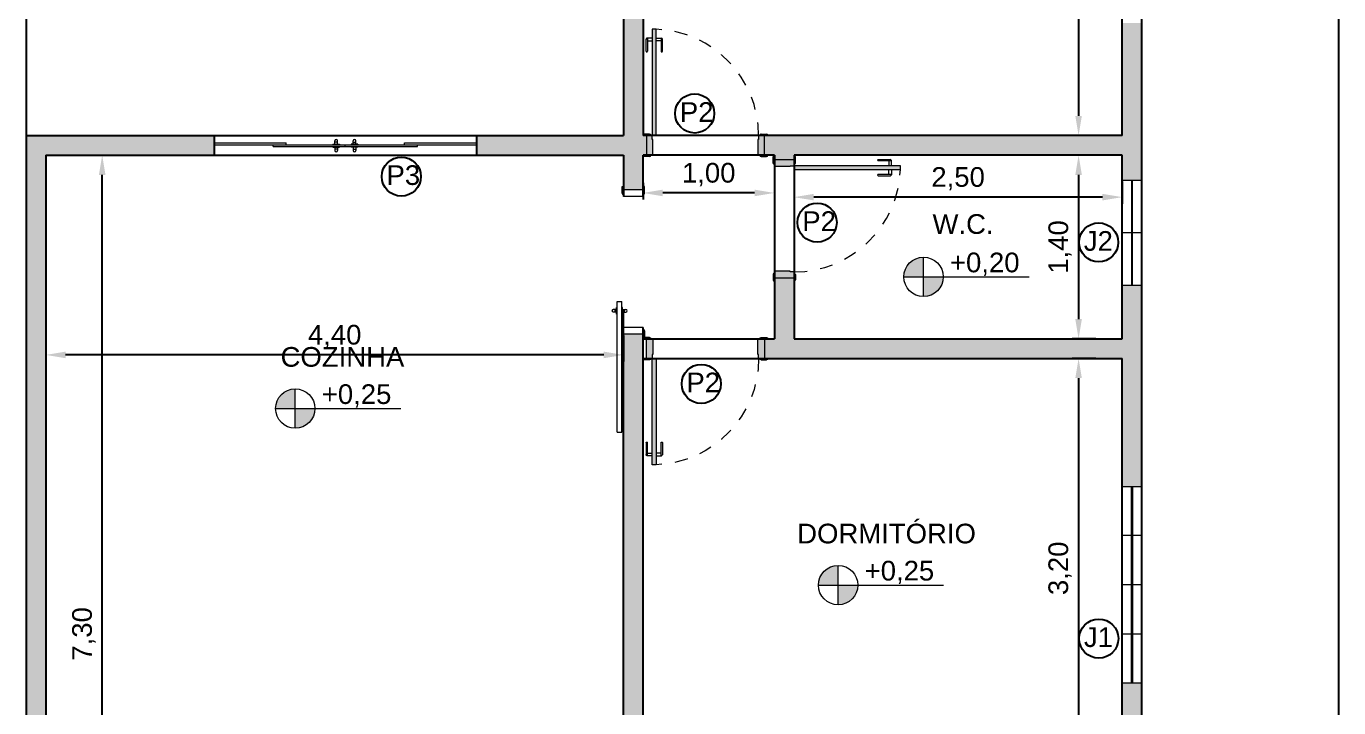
# Model space of a CAD drawing. Header units: inches. Extents: x 2 to 116, y 2 to 108.
# Drawn here: x 16.96 to 26.96, y 15.35 to 20.55 of the extents above; entities that cross this region are included whole.
import ezdxf

# ---------------------------------------------------------------- set-up
doc = ezdxf.new("R2010")
doc.units = ezdxf.units.IN
doc.header["$MEASUREMENT"] = 0
doc.linetypes.add('ACAD_ISO02W100', pattern=[15, 12, -3])
for name, color, linetype, lineweight in [('03.1 PAREDES', 250, 'Continuous', 25), ('04 ESQUADRIAS', 252, 'Continuous', 9), ('07.1 DETALHES', 251, 'Continuous', 9), ('09 LIMITE PISO', 254, 'Continuous', 13)]:
    doc.layers.add(name, color=color, linetype=linetype, lineweight=lineweight)
doc.layers.add('05 TEXTOS', color=251, linetype='Continuous')
doc.layers.add('15.1 HACHURA PAREDES', color=253, linetype='Continuous')
doc.layers.add('06 COTAS', color=7, linetype='Continuous', lineweight=9, true_color=0x96363a)
doc.styles.get("Standard").update_dxf_attribs({"font": 'arial.ttf'})
doc.styles.add('TEXTO 15MM', font='arial.ttf', dxfattribs={"height": 0.15})
doc.styles.add('TEXTO BASICO 015', font='arial.ttf', dxfattribs={"height": 0.15})
doc.dimstyles.new('COTA', dxfattribs={"dimtxt": 0.15, "dimasz": 0.15, "dimexe": 0.05, "dimexo": 0.2, "dimgap": 0.05, "dimtad": 1, "dimzin": 1, "dimtxsty": 'TEXTO BASICO 015', "dimcen": 2.5, "dimadec": 8, "dimazin": 0, "dimtfac": 1, "dimtmove": 0, "dimatfit": 3, "dimfxl": 1, "dimarcsym": 0})
doc.dimstyles.new('Cotas Internas', dxfattribs={"dimtxt": 0.15, "dimasz": 0.15, "dimexe": 0, "dimexo": 0, "dimgap": 0, "dimtad": 0, "dimtoh": 1, "dimzin": 1, "dimdsep": 46, "dimtxsty": 'Standard', "dimcen": 2.5, "dimse1": 1, "dimse2": 1, "dimsd1": 1, "dimsd2": 1, "dimclrd": 256, "dimclre": 256, "dimclrt": 256, "dimadec": 0, "dimazin": 0, "dimtfac": 1, "dimtix": 1, "dimtmove": 1, "dimatfit": 3, "dimfxl": 1, "dimlwe": -1, "dimarcsym": 0})

# ---------------------------------------------------------------- blocks, each defined once
blk = doc.blocks.new('PORTA 80 MADEIRA')
at = {"layer": '04 ESQUADRIAS'}
for p, q in [((-0.875, 0.01), (-0.915, 0.01)), ((-0.035, 0), (-0.05, 0)), ((-0.05, 0), (-0.05, -0.12)), ((-0.025, 0.01), (0.025, 0.01)), ((0, -0.15), (0, 0)), ((0.025, 0), (0, 0)), ((0.025, 0.01), (0.025, 0)), ((-0.925, 0), (-0.9, 0)), ((-0.9, 0), (-0.9, -0.15)), ((-0.85, 0), (-0.865, 0)), ((-0.85, -0.12), (-0.85, 0)), ((-0.925, -0.15), (-0.9, -0.15)), ((-0.875, -0.16), (-0.915, -0.16)), ((-0.865, -0.15), (-0.855, -0.15)), ((-0.855, -0.15), (-0.855, -0.12)), ((-0.855, -0.12), (-0.85, -0.12)), ((-0.045, -0.15), (-0.075, -0.15)), ((-0.075, -0.15), (-0.075, -0.96)), ((-0.05, -0.12), (-0.045, -0.12)), ((-0.045, -0.12), (-0.045, -0.15)), ((-0.045, -0.96), (-0.045, -0.15)), ((-0.045, -0.15), (-0.035, -0.15)), ((-0.025, -0.16), (0.025, -0.16)), ((0.025, -0.15), (0, -0.15)), ((0.025, -0.16), (0.025, -0.15)), ((-0.122, -0.792), (-0.122, -0.884)), ((-0.112, -0.892), (-0.112, -0.792)), ((-0.008, -0.892), (-0.008, -0.792)), ((0.002, -0.792), (0.002, -0.884)), ((-0.075, -0.892), (-0.115, -0.892)), ((-0.112, -0.872), (-0.075, -0.872)), ((-0.008, -0.872), (-0.045, -0.872)), ((-0.045, -0.892), (-0.005, -0.892)), ((-0.075, -0.96), (-0.045, -0.96))]:
    blk.add_line(p, q, dxfattribs=at)
for centre, radius, start, end in [((-0.915, 0), 0.01, 90, 180), ((-0.875, 0), 0.01, 0, 90), ((-0.025, 0), 0.01, 90, 180), ((-0.915, -0.15), 0.01, 180, 270), ((-0.875, -0.15), 0.01, 270, 0), ((-0.025, -0.15), 0.01, 180, 270), ((-0.117, -0.792), 0.005, 0, 180), ((-0.003, -0.792), 0.005, 0, 180), ((-0.112, -0.883), 0.01, 176.4764, 249.8079), ((-0.008, -0.883), 0.01, 290.1921, 3.5236)]:
    blk.add_arc(centre, radius, start, end, dxfattribs=at)
at = {"layer": '04 ESQUADRIAS', "linetype": 'ACAD_ISO02W100', "ltscale": 0.005}
blk.add_arc((-0.045, -0.151), 0.81, 179.9607, 267.8778, dxfattribs=at)
blk = doc.blocks.new('JANELA 150')
at = {"layer": '04 ESQUADRIAS'}
for p, q in [((0, 0.15), (1.5, 0.15)), ((0, 0), (0, 0.15)), ((0.375, 0), (0.375, 0.15)), ((0.75, 0), (0.75, 0.15)), ((1.125, 0), (1.125, 0.15)), ((1.5, 0.15), (1.5, 0)), ((0, 0.08), (1.5, 0.08)), ((1.5, 0.07), (0, 0.07)), ((1.5, 0), (0, 0))]:
    blk.add_line(p, q, dxfattribs=at)
blk = doc.blocks.new('JANELA 80')
at = {"layer": '04 ESQUADRIAS'}
for p, q in [((0, 0.15), (0, 0)), ((0, 0.15), (0, 0)), ((0.8, 0.15), (0, 0.15)), ((0.4, 0.15), (0.4, 0)), ((0.8, 0.15), (0.8, 0)), ((0.8, 0.15), (0.8, 0)), ((0.8, 0.08), (0, 0.08)), ((0, 0.07), (0.8, 0.07)), ((0, 0), (0.8, 0))]:
    blk.add_line(p, q, dxfattribs=at)
blk = doc.blocks.new('*D66')
at = {"layer": '06 COTAS', "color": 0, "lineweight": -2, "transparency": 16777216}
for p, q in [((25.114, 22.913), (24.932, 22.913)), ((24.982, 22.763), (24.982, 19.863)), ((25.114, 19.713), (24.932, 19.713))]:
    blk.add_line(p, q, dxfattribs=at)
at = {"layer": '06 COTAS', "color": 0, "transparency": 16777216}
for points in [[(24.957, 22.763), (25.007, 22.763), (24.982, 22.913)], [(24.957, 19.863), (25.007, 19.863), (24.982, 19.713)]]:
    blk.add_solid(points, dxfattribs=at)
at = {"layer": 'Defpoints', "color": 0, "transparency": 16777216}
for p in [(25.314, 22.913), (24.982, 19.713), (25.314, 19.713)]:
    blk.add_point(p, dxfattribs=at)
at = {"layer": '06 COTAS', "color": 0, "transparency": 16777216, "insert": (24.841, 21.313), "char_height": 0.15, "attachment_point": 5, "rotation": 90, "style": 'TEXTO BASICO 015'}
blk.add_mtext('3,20', dxfattribs=at)
blk = doc.blocks.new('*D67')
at = {"layer": '06 COTAS', "color": 0, "lineweight": -2, "transparency": 16777216}
for p, q in [((25.114, 19.563), (24.932, 19.563)), ((24.982, 19.413), (24.982, 18.313)), ((25.114, 18.163), (24.932, 18.163))]:
    blk.add_line(p, q, dxfattribs=at)
at = {"layer": '06 COTAS', "color": 0, "transparency": 16777216}
for points in [[(24.957, 19.413), (25.007, 19.413), (24.982, 19.563)], [(24.957, 18.313), (25.007, 18.313), (24.982, 18.163)]]:
    blk.add_solid(points, dxfattribs=at)
at = {"layer": 'Defpoints', "color": 0, "transparency": 16777216}
for p in [(25.314, 19.563), (24.982, 18.163), (25.314, 18.163)]:
    blk.add_point(p, dxfattribs=at)
at = {"layer": '06 COTAS', "color": 0, "transparency": 16777216, "insert": (24.841, 18.863), "char_height": 0.15, "attachment_point": 5, "rotation": 90, "style": 'TEXTO BASICO 015'}
blk.add_mtext('1,40', dxfattribs=at)
blk = doc.blocks.new('*D68')
at = {"layer": '06 COTAS', "color": 0, "lineweight": -2, "transparency": 16777216}
for p, q in [((25.114, 18.013), (24.932, 18.013)), ((24.982, 17.863), (24.982, 14.963)), ((25.114, 14.813), (24.932, 14.813))]:
    blk.add_line(p, q, dxfattribs=at)
at = {"layer": '06 COTAS', "color": 0, "transparency": 16777216}
for points in [[(24.957, 17.863), (25.007, 17.863), (24.982, 18.013)], [(24.957, 14.963), (25.007, 14.963), (24.982, 14.813)]]:
    blk.add_solid(points, dxfattribs=at)
at = {"layer": 'Defpoints', "color": 0, "transparency": 16777216}
for p in [(25.314, 18.013), (24.982, 14.813), (25.314, 14.813)]:
    blk.add_point(p, dxfattribs=at)
at = {"layer": '06 COTAS', "color": 0, "transparency": 16777216, "insert": (24.841, 16.413), "char_height": 0.15, "attachment_point": 5, "rotation": 90, "style": 'TEXTO BASICO 015'}
blk.add_mtext('3,20', dxfattribs=at)
blk = doc.blocks.new('*D47')
at = {"layer": '06 COTAS', "color": 0, "lineweight": -2, "transparency": 16777216}
for p, q in [((22.814, 19.363), (22.814, 19.193)), ((25.314, 19.363), (25.314, 19.193)), ((25.164, 19.243), (22.964, 19.243))]:
    blk.add_line(p, q, dxfattribs=at)
at = {"layer": '06 COTAS', "color": 0, "transparency": 16777216}
for points in [[(22.964, 19.268), (22.964, 19.218), (22.814, 19.243)], [(25.164, 19.268), (25.164, 19.218), (25.314, 19.243)]]:
    blk.add_solid(points, dxfattribs=at)
at = {"layer": 'Defpoints', "color": 0, "transparency": 16777216}
for p in [(22.814, 19.563), (25.314, 19.563), (22.814, 19.243)]:
    blk.add_point(p, dxfattribs=at)
at = {"layer": '06 COTAS', "color": 0, "transparency": 16777216, "insert": (24.064, 19.383), "char_height": 0.15, "attachment_point": 5, "style": 'TEXTO BASICO 015'}
blk.add_mtext('2,50', dxfattribs=at)
blk = doc.blocks.new('*D48')
at = {"layer": '06 COTAS', "color": 0, "lineweight": -2, "transparency": 16777216}
for p, q in [((21.664, 19.353), (21.664, 19.225)), ((22.664, 19.363), (22.664, 19.225)), ((22.514, 19.275), (21.814, 19.275))]:
    blk.add_line(p, q, dxfattribs=at)
at = {"layer": '06 COTAS', "color": 0, "transparency": 16777216}
for points in [[(21.814, 19.3), (21.814, 19.25), (21.664, 19.275)], [(22.514, 19.3), (22.514, 19.25), (22.664, 19.275)]]:
    blk.add_solid(points, dxfattribs=at)
at = {"layer": 'Defpoints', "color": 0, "transparency": 16777216}
for p in [(21.664, 19.553), (22.664, 19.563), (21.664, 19.275)]:
    blk.add_point(p, dxfattribs=at)
at = {"layer": '06 COTAS', "color": 0, "transparency": 16777216, "insert": (22.164, 19.415), "char_height": 0.15, "attachment_point": 5, "style": 'TEXTO BASICO 015'}
blk.add_mtext('1,00', dxfattribs=at)
blk = doc.blocks.new('*D49')
at = {"layer": '06 COTAS', "color": 0, "lineweight": -2, "transparency": 16777216}
for p, q in [((17.314, 19.563), (17.593, 19.563)), ((17.543, 12.413), (17.543, 19.413)), ((17.314, 12.263), (17.593, 12.263))]:
    blk.add_line(p, q, dxfattribs=at)
at = {"layer": '06 COTAS', "color": 0, "transparency": 16777216}
for points in [[(17.518, 19.413), (17.568, 19.413), (17.543, 19.563)], [(17.518, 12.413), (17.568, 12.413), (17.543, 12.263)]]:
    blk.add_solid(points, dxfattribs=at)
at = {"layer": 'Defpoints', "color": 0, "transparency": 16777216}
for p in [(17.114, 19.563), (17.543, 19.563), (17.114, 12.263)]:
    blk.add_point(p, dxfattribs=at)
at = {"layer": '06 COTAS', "color": 0, "transparency": 16777216, "insert": (17.403, 15.913), "char_height": 0.15, "attachment_point": 5, "rotation": 90, "style": 'TEXTO BASICO 015'}
blk.add_mtext('7,30', dxfattribs=at)
blk = doc.blocks.new('*D50')
at = {"layer": '06 COTAS', "color": 0, "lineweight": -2, "transparency": 16777216}
for p, q in [((17.114, 19.363), (17.114, 17.99)), ((21.514, 18.187), (21.514, 17.99)), ((21.364, 18.04), (17.264, 18.04))]:
    blk.add_line(p, q, dxfattribs=at)
at = {"layer": '06 COTAS', "color": 0, "transparency": 16777216}
for points in [[(17.264, 18.065), (17.264, 18.015), (17.114, 18.04)], [(21.364, 18.065), (21.364, 18.015), (21.514, 18.04)]]:
    blk.add_solid(points, dxfattribs=at)
at = {"layer": 'Defpoints', "color": 0, "transparency": 16777216}
for p in [(17.114, 19.563), (21.514, 18.387), (17.114, 18.04)]:
    blk.add_point(p, dxfattribs=at)
at = {"layer": '06 COTAS', "color": 0, "transparency": 16777216, "insert": (19.314, 18.18), "char_height": 0.15, "attachment_point": 5, "style": 'TEXTO BASICO 015'}
blk.add_mtext('4,40', dxfattribs=at)
blk = doc.blocks.new('PORTA CORRE 100X15')
at = {"layer": '04 ESQUADRIAS'}
for p, q in [((0.154, 0.202), (0.204, 0.202)), ((0.154, 0.197), (0.154, 0.202)), ((0.169, 0.202), (0.169, 0.227)), ((0.189, 0.215), (0.169, 0.215)), ((0.189, 0.202), (0.189, 0.227)), ((0.204, 0.197), (0.204, 0.202)), ((-0.747, 0.197), (0.249, 0.197)), ((-0.747, 0.197), (-0.747, 0.162)), ((-0.747, 0.162), (0.249, 0.162)), ((0, 0), (0, 0.15)), ((0, 0.15), (0.05, 0.15)), ((0.05, 0), (0.05, 0.15)), ((0.154, 0.157), (0.154, 0.162)), ((0.154, 0.157), (0.204, 0.157)), ((0.169, 0.157), (0.169, 0.132)), ((0.189, 0.143), (0.169, 0.143)), ((0.189, 0.157), (0.189, 0.132)), ((0.204, 0.157), (0.204, 0.162)), ((0.249, 0.197), (0.249, 0.162)), ((1.05, 0.15), (1.065, 0.15)), ((1.05, 0), (1.05, 0.15)), ((1.075, 0.16), (1.125, 0.16)), ((1.1, 0), (1.1, 0.15)), ((1.125, 0.15), (1.1, 0.15)), ((1.125, 0.16), (1.125, 0.15)), ((-0.025, -0.01), (-0.025, 0)), ((-0.025, 0), (0, 0)), ((0.05, 0), (0.035, 0)), ((1.05, 0), (1.065, 0)), ((1.125, 0), (1.1, 0)), ((1.125, -0.01), (1.125, 0)), ((0.025, -0.01), (-0.025, -0.01)), ((1.075, -0.01), (1.125, -0.01))]:
    blk.add_line(p, q, dxfattribs=at)
for centre, start, end in [((0.179, 0.227), 0.2372, 179.7628), ((0.179, 0.132), 180.2372, 359.7628), ((1.075, 0.15), 90, 180), ((0.025, 0), 270, 0), ((1.075, 0), 180, 270)]:
    blk.add_arc(centre, 0.01, start, end, dxfattribs=at)
blk = doc.blocks.new('*D36')
at = {"layer": 'Defpoints', "color": 0, "transparency": 16777216}
for p in [(16.964, 26.113), (17.209, 26.113), (16.964, 6.113)]:
    blk.add_point(p, dxfattribs=at)
at = {"layer": '06 COTAS', "transparency": 16777216, "insert": (17.092, 6.407), "char_height": 0.15, "attachment_point": 5, "rotation": 90}
blk.add_mtext('20.00', dxfattribs=at)
blk = doc.blocks.new('PORTA CORRER BLINDEX 200')
at = {"layer": '04 ESQUADRIAS'}
for p, q in [((0.92, 0.09), (0.92, 0.115)), ((0.94, 0.104), (0.92, 0.104)), ((0.94, 0.09), (0.94, 0.115)), ((1.06, 0.09), (1.06, 0.115)), ((1.06, 0.104), (1.08, 0.104)), ((1.08, 0.09), (1.08, 0.115)), ((2, 0.07), (0, 0.07)), ((0, 0.07), (0, 0.055)), ((0.55, 0.055), (0, 0.055)), ((1.55, 0.085), (0.45, 0.085)), ((0.45, 0.085), (0.45, 0.07)), ((0.55, 0.07), (0.55, 0.055)), ((0.905, 0.09), (0.955, 0.09)), ((0.905, 0.085), (0.905, 0.09)), ((0.905, 0.065), (0.905, 0.07)), ((0.905, 0.065), (0.955, 0.065)), ((0.92, 0.065), (0.92, 0.04)), ((0.94, 0.051), (0.92, 0.051)), ((0.94, 0.065), (0.94, 0.04)), ((0.955, 0.085), (0.955, 0.09)), ((0.955, 0.065), (0.955, 0.07)), ((1, 0.085), (1, 0.07)), ((1.095, 0.09), (1.045, 0.09)), ((1.045, 0.085), (1.045, 0.09)), ((1.045, 0.065), (1.045, 0.07)), ((1.095, 0.065), (1.045, 0.065)), ((1.06, 0.065), (1.06, 0.04)), ((1.06, 0.051), (1.08, 0.051)), ((1.08, 0.065), (1.08, 0.04)), ((1.095, 0.085), (1.095, 0.09)), ((1.095, 0.065), (1.095, 0.07)), ((1.45, 0.07), (1.45, 0.055)), ((2, 0.055), (1.45, 0.055)), ((1.55, 0.085), (1.55, 0.07)), ((2, 0.07), (2, 0.055))]:
    blk.add_line(p, q, dxfattribs=at)
for centre, start, end in [((0.93, 0.115), 0.2372, 179.7628), ((1.07, 0.115), 0.2372, 179.7628), ((0.93, 0.04), 180.2372, 359.7628), ((1.07, 0.04), 180.2372, 359.7628)]:
    blk.add_arc(centre, 0.01, start, end, dxfattribs=at)
at = {"layer": '09 LIMITE PISO'}
blk.add_line((0, 0), (2, 0), dxfattribs=at)

msp = doc.modelspace()

# ---------------------------------------------------------------- hatches: boundary and pattern name
at = {"layer": '03.1 PAREDES', "true_color": 0xe29d6e}
h = msp.add_hatch(color=33, dxfattribs=at)
h.dxf.hatch_style = 1
h.paths.add_polyline_path([(21.764, 20.523), (21.734, 20.523), (21.734, 19.713), (21.764, 19.713)])
h = msp.add_hatch(color=33, dxfattribs=at)
h.dxf.hatch_style = 1
h.paths.add_polyline_path([(21.739, 19.683), (21.734, 19.683), (21.734, 19.713), (21.724, 19.713), (21.689, 19.713), (21.689, 19.563), (21.739, 19.563)])
h = msp.add_hatch(color=33, dxfattribs=at)
h.dxf.hatch_style = 1
h.paths.add_polyline_path([(22.589, 19.713), (22.544, 19.713), (22.544, 19.683), (22.539, 19.683), (22.539, 19.563), (22.554, 19.563), (22.589, 19.563)])
h = msp.add_hatch(color=33, dxfattribs=at)
h.dxf.hatch_style = 1
h.paths.add_polyline_path([(22.664, 19.528), (22.664, 19.478), (22.784, 19.478), (22.784, 19.483), (22.814, 19.483), (22.814, 19.493), (22.814, 19.528)])
h.paths.add_polyline_path([(23.624, 19.483), (22.814, 19.483), (22.814, 19.453), (23.624, 19.453)])
h.paths.add_polyline_path([(22.814, 18.673), (22.784, 18.673), (22.784, 18.678), (22.664, 18.678), (22.664, 18.628), (22.814, 18.628)])
h = msp.add_hatch(color=33, dxfattribs=at)
h.dxf.hatch_style = 1
h.paths.add_polyline_path([(21.739, 18.043), (21.734, 18.043), (21.734, 18.013), (21.724, 18.013), (21.689, 18.013), (21.689, 18.163), (21.739, 18.163)])
h = msp.add_hatch(color=33, dxfattribs=at)
h.dxf.hatch_style = 1
h.paths.add_polyline_path([(22.589, 18.013), (22.544, 18.013), (22.544, 18.043), (22.539, 18.043), (22.539, 18.163), (22.554, 18.163), (22.589, 18.163)])
h = msp.add_hatch(color=33, dxfattribs=at)
h.dxf.hatch_style = 1
h.paths.add_polyline_path([(21.764, 17.203), (21.734, 17.203), (21.734, 18.013), (21.764, 18.013)])
at = {"layer": '07.1 DETALHES'}
h = msp.add_hatch(color=256, dxfattribs=at)
h.dxf.hatch_style = 1
h.paths.add_polyline_path([(23.801, 18.785, 0.41421), (23.651, 18.635), (23.801, 18.635)])
h = msp.add_hatch(color=256, dxfattribs=at)
h.dxf.hatch_style = 1
h.paths.add_polyline_path([(23.801, 18.635), (23.801, 18.485, 0.41421), (23.951, 18.635)])
h = msp.add_hatch(color=256, dxfattribs=at)
h.dxf.hatch_style = 1
h.paths.add_polyline_path([(19.014, 17.781, 0.41421), (18.864, 17.631), (19.014, 17.631)])
h = msp.add_hatch(color=256, dxfattribs=at)
h.dxf.hatch_style = 1
h.paths.add_polyline_path([(19.014, 17.631), (19.014, 17.481, 0.41421), (19.164, 17.631)])
h = msp.add_hatch(color=256, dxfattribs=at)
h.dxf.hatch_style = 1
h.paths.add_polyline_path([(23.15, 16.435, 0.41421), (23, 16.285), (23.15, 16.285)])
h = msp.add_hatch(color=256, dxfattribs=at)
h.dxf.hatch_style = 1
h.paths.add_polyline_path([(23.15, 16.285), (23.15, 16.135, 0.41421), (23.3, 16.285)])
at = {"layer": '15.1 HACHURA PAREDES'}
h = msp.add_hatch(color=256, dxfattribs=at)
h.dxf.hatch_style = 1
h.paths.add_polyline_path([(21.664, 22.913), (25.314, 22.913), (25.314, 22.07), (25.464, 22.07), (25.464, 23.063), (21.514, 23.063), (21.514, 19.713), (21.664, 19.713), (21.664, 19.723)])
h = msp.add_hatch(color=256, dxfattribs=at)
h.dxf.hatch_style = 1
h.paths.add_polyline_path([(25.464, 20.57), (25.314, 20.57), (25.314, 19.713), (25.314, 19.37), (25.464, 19.37)])
h = msp.add_hatch(color=256, dxfattribs=at)
h.dxf.hatch_style = 1
h.paths.add_polyline_path([(17.114, 19.563), (18.395, 19.563), (18.395, 19.713), (16.964, 19.713), (16.964, 12.263), (17.114, 12.263)])
h = msp.add_hatch(color=256, dxfattribs=at)
h.dxf.hatch_style = 1
h.paths.add_polyline_path([(21.664, 19.713), (20.395, 19.713), (20.395, 19.563), (21.514, 19.563), (21.664, 19.563)])
h = msp.add_hatch(color=256, dxfattribs=at)
h.dxf.hatch_style = 1
h.paths.add_polyline_path([(21.689, 19.713), (21.664, 19.713), (21.664, 19.563), (21.689, 19.563)])
h.paths.add_polyline_path([(22.814, 19.563), (22.664, 19.563), (22.664, 19.528), (22.814, 19.528), (22.814, 19.553)])
h.paths.add_polyline_path([(25.314, 19.713), (22.589, 19.713), (22.589, 19.563), (25.314, 19.563)])
h = msp.add_hatch(color=256, dxfattribs=at)
h.dxf.hatch_style = 1
h.paths.add_polyline_path([(21.664, 19.563), (21.514, 19.563), (21.514, 19.298), (21.664, 19.298), (21.664, 19.323)])
h = msp.add_hatch(color=256, dxfattribs=at)
h.dxf.hatch_style = 1
h.paths.add_polyline_path([(22.814, 18.628), (22.664, 18.628), (22.664, 18.163), (22.814, 18.163)])
h = msp.add_hatch(color=256, dxfattribs=at)
h.dxf.hatch_style = 1
h.paths.add_polyline_path([(25.464, 18.57), (25.314, 18.57), (25.314, 18.163), (25.314, 17.037), (25.464, 17.037)])
h = msp.add_hatch(color=256, dxfattribs=at)
h.dxf.hatch_style = 1
h.paths.add_polyline_path([(21.664, 18.198), (21.514, 18.198), (21.514, 12.263), (21.664, 12.263)])
h.paths.add_polyline_path([(22.164, 14.813), (21.664, 14.813), (21.664, 14.663), (22.164, 14.663)])
h = msp.add_hatch(color=256, dxfattribs=at)
h.dxf.hatch_style = 1
h.paths.add_polyline_path([(25.314, 18.163), (22.589, 18.163), (22.589, 18.013), (25.314, 18.013)])
h = msp.add_hatch(color=256, dxfattribs=at)
h.dxf.hatch_style = 1
h.paths.add_polyline_path([(25.464, 15.537), (25.314, 15.537), (25.314, 13.76), (25.464, 13.76)])

# ---------------------------------------------------------------- linework, layer by layer
for p, q in [((16.964, 26.113), (16.964, 6.113)), ((26.964, 6.113), (26.964, 26.113)), ((21.514, 23.063), (21.514, 19.713)), ((25.464, 12.113), (25.464, 23.063)), ((21.664, 22.913), (21.664, 19.713)), ((25.314, 19.713), (25.314, 22.913)), ((16.964, 19.713), (21.514, 19.713)), ((18.395, 19.713), (18.395, 19.563)), ((20.395, 19.713), (20.395, 19.563)), ((25.314, 19.713), (21.664, 19.713)), ((17.114, 19.563), (17.114, 12.263)), ((17.114, 19.563), (21.514, 19.563)), ((21.514, 19.563), (21.514, 19.248)), ((21.664, 19.248), (21.664, 19.563)), ((22.664, 19.563), (21.664, 19.563)), ((22.664, 19.563), (22.664, 18.163)), ((25.314, 19.563), (22.814, 19.563)), ((22.814, 19.563), (22.814, 18.163)), ((25.314, 18.163), (25.314, 19.563)), ((21.514, 12.263), (21.514, 18.387)), ((21.664, 14.813), (21.664, 18.248)), ((21.664, 18.163), (22.664, 18.163)), ((22.814, 18.163), (25.314, 18.163)), ((21.664, 18.013), (25.314, 18.013)), ((25.314, 14.813), (25.314, 18.013))]:
    msp.add_line(p, q)
at = {"layer": '05 TEXTOS'}
for centre in [(22.057, 19.881), (19.822, 19.4), (22.99, 19.049), (25.135, 18.898), (22.107, 17.819), (25.136, 15.877)]:
    msp.add_circle(centre, 0.149, dxfattribs=at)
at = {"layer": '07.1 DETALHES'}
for p, q in [((23.801, 18.485), (23.801, 18.785)), ((23.651, 18.635), (24.605, 18.635)), ((19.014, 17.481), (19.014, 17.781)), ((18.864, 17.631), (19.818, 17.631)), ((23.15, 16.135), (23.15, 16.435)), ((23, 16.285), (23.954, 16.285))]:
    msp.add_line(p, q, dxfattribs=at)
for centre in [(23.801, 18.635), (19.014, 17.631), (23.15, 16.285)]:
    msp.add_circle(centre, 0.15, dxfattribs=at)

# ---------------------------------------------------------------- block references
at = {"layer": '04 ESQUADRIAS'}
for name, p, rotation in [('PORTA 80 MADEIRA', (21.689, 19.563), 180), ('PORTA CORRER BLINDEX 200', (20.395, 19.713), 180), ('PORTA 80 MADEIRA', (22.664, 19.528), 89.99999999999999), ('PORTA CORRE 100X15', (21.664, 18.198), 90.00000000000001), ('JANELA 80', (25.314, 19.37), 270), ('JANELA 150', (25.464, 15.537), 89.99999999999999)]:
    msp.add_blockref(name, p, dxfattribs=dict(at, rotation=rotation))
at = {"layer": '04 ESQUADRIAS', "xscale": -1}
msp.add_blockref('PORTA 80 MADEIRA', (21.689, 18.163), dxfattribs=at)

# ---------------------------------------------------------------- texts
at = {"layer": '04 ESQUADRIAS', "style": 'TEXTO 15MM'}
for s, p in [('P2', (21.944, 19.817)), ('P3', (19.709, 19.336)), ('P2', (22.877, 18.985)), ('P2', (21.994, 17.755))]:
    msp.add_text(s, height=0.15, rotation=360, dxfattribs=at).set_placement(p)
for s, p in [('J2', (25.022, 18.834)), ('J1', (25.023, 15.813))]:
    msp.add_text(s, height=0.15, dxfattribs=at).set_placement(p)
at = {"layer": '05 TEXTOS', "style": 'TEXTO BASICO 015'}
for s, p in [('+0,20', (24.002, 18.67)), ('+0,25', (19.216, 17.666)), ('+0,25', (23.352, 16.32))]:
    msp.add_text(s, height=0.15, dxfattribs=at).set_placement(p)
at = {"layer": '05 TEXTOS', "char_height": 0.15, "attachment_point": 1, "style": 'TEXTO BASICO 015'}
for s, insert in [('W.C.', (23.869, 19.113)), ('COZINHA', (18.902, 18.1)), ('DORMITÓRIO', (22.838, 16.753))]:
    msp.add_mtext_dynamic_manual_height_columns(s, width=1.65583, gutter_width=0.75, heights=[0], dxfattribs=dict(at, insert=insert))

# ---------------------------------------------------------------- dimensions: what is measured, and where the dimension line sits
at = {"layer": '06 COTAS'}
dim = msp.add_linear_dim(base=(17.209, 26.113), p1=(16.964, 6.113), p2=(16.964, 26.113), angle=90, dimstyle='Cotas Internas', dxfattribs=at)
dim.commit()
dim.dimension.update_dxf_attribs({"geometry": '*D36', "text_midpoint": (17.092, 6.407), "dimtype": 160})
for base, p1, p2, picture, middle in [((24.982, 19.713), (25.314, 22.913), (25.314, 19.713), '*D66', (24.841, 21.313)), ((17.543, 19.563), (17.114, 12.263), (17.114, 19.563), '*D49', (17.403, 15.913)), ((24.982, 18.163), (25.314, 19.563), (25.314, 18.163), '*D67', (24.841, 18.863)), ((24.982, 14.813), (25.314, 18.013), (25.314, 14.813), '*D68', (24.841, 16.413))]:
    dim = msp.add_linear_dim(base=base, p1=p1, p2=p2, angle=90, dimstyle='COTA', dxfattribs=at)
    dim.commit()
    dim.dimension.update_dxf_attribs({"geometry": picture, "text_midpoint": middle})
for base, p1, p2, picture, middle in [((17.114, 18.04), (21.514, 18.387), (17.114, 19.563), '*D50', (19.314, 18.18)), ((21.664, 19.275), (22.664, 19.563), (21.664, 19.553), '*D48', (22.164, 19.415)), ((22.814, 19.243), (25.314, 19.563), (22.814, 19.563), '*D47', (24.064, 19.383))]:
    dim = msp.add_linear_dim(base=base, p1=p1, p2=p2, dimstyle='COTA', dxfattribs=at)
    dim.commit()
    dim.dimension.update_dxf_attribs({"geometry": picture, "text_midpoint": middle})

doc.saveas('drawing.dxf')
